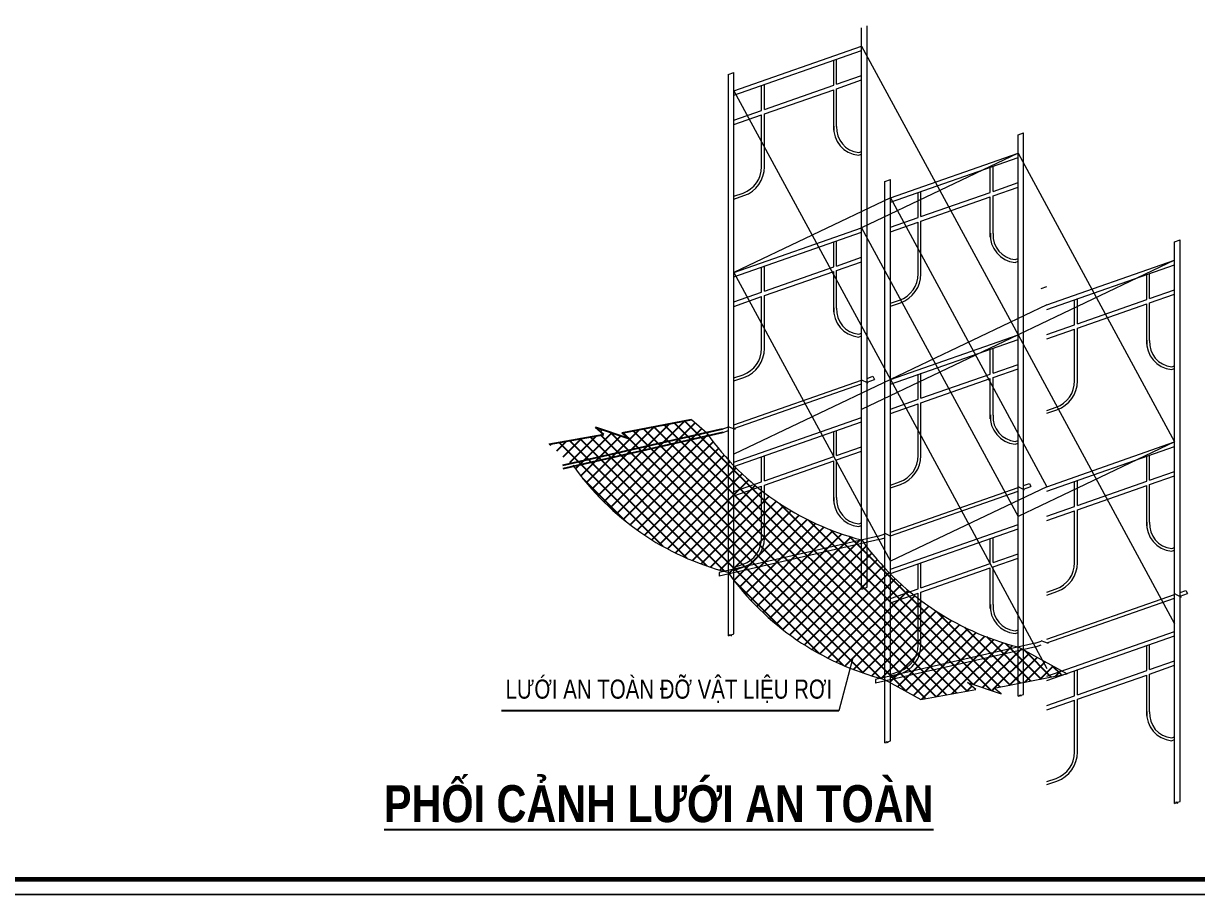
# Model space of a CAD drawing. Header units: millimetres. Extents: x 480521 to 6014615, y -961280 to 187869.
# Drawn here: x 767506 to 776877, y 6664 to 13622 of the extents above; entities that cross this region are included whole.
import ezdxf
from ezdxf.enums import TextEntityAlignment as Align

# ---------------------------------------------------------------- set-up
doc = ezdxf.new("R2010")
doc.units = ezdxf.units.MM
doc.header["$LTSCALE"] = 600
doc.header["$MEASUREMENT"] = 0
doc.layers.get('0').update_dxf_attribs({"lineweight": 0})
doc.layers.get('Defpoints').update_dxf_attribs({"lineweight": 0})
for name, color, linetype, lineweight in [('Khungten_LCDI', 7, 'Continuous', 25), ('LC Net thay', 7, 'Continuous', 25), ('LC Text1', 3, 'Continuous', 20), ('LC Text2', 7, 'Continuous', 25)]:
    doc.layers.add(name, color=color, linetype=linetype, lineweight=lineweight)
doc.layers.add('LAYER3', color=4, linetype='Continuous')
doc.styles.add('Khungten', font='VHAVAN.TTF', dxfattribs={"width": 0.9, "height": 5000})
doc.styles.add('LC 1', font='VHAVANB.TTF')
doc.styles.add('LC3', font='VHARIALB.TTF', dxfattribs={"width": 0.8})
doc.styles.add('style2', font='VHAVANB.TTF')
doc.styles.add('Title', font='VHBLACK.TTF')

# ---------------------------------------------------------------- blocks, each defined once
blk = doc.blocks.new('lcdi fix')
at = {"layer": 'Defpoints', "lineweight": 0}
blk.add_lwpolyline([(-1200, -14850), (-1200, 14850), (40800, 14850), (40800, -14850)], close=True, dxfattribs=at)
at = {"layer": 'Khungten_LCDI', "color": 5, "lineweight": 60}
blk.add_lwpolyline([(0, -14650), (0, 14650), (40600, 14650), (40600, -14650)], close=True, dxfattribs=at)
at = {"color": 7, "style": 'Khungten', "width": 0.8}
for tag, p in [('REVISION', (39499, -10746)), ('NGAYHT', (39546, -11609))]:
    blk.add_attdef(tag, text='', height=200, dxfattribs=at).set_placement(p, align=Align.CENTER)
at = {"layer": 'LC Text1', "color": 3, "style": 'LC 1', "width": 1.834006}
for tag, p, p2 in [('TENBANVE1', (36913, -8886), (40339, -8886)), ('TENBANVE2', (36913, -9562), (40339, -9562))]:
    blk.add_attdef(tag, text='', height=250, dxfattribs=at).set_placement(p, p2, align=Align.FIT)
at = {"layer": 'LC Text1', "style": 'Title', "width": 0.7}
blk.add_attdef('SOBANVE', text='', height=250, dxfattribs=at).set_placement((39562, -13896), align=Align.CENTER)
blk = doc.blocks.new('*X25')
at = {"color": 0}
for p, q in [((593.86, 512.54), (609.17, 527.85)), ((595.49, 510.64), (613.56, 528.71)), ((597.18, 508.79), (617.96, 529.58)), ((597.99, 527.28), (598.54, 527.83)), ((598.93, 507.01), (622.36, 530.44)), ((600.73, 505.27), (625.26, 529.8)), ((602.59, 503.6), (627.14, 528.15)), ((678.77, 456.14), (607.4, 527.5)), ((685.99, 452.45), (610.36, 528.08)), ((691.65, 450.33), (613.31, 528.66)), ((694.65, 450.87), (616.27, 529.24)), ((697.64, 451.4), (619.23, 529.82)), ((700.64, 451.94), (622.18, 530.4)), ((585.33, 521.69), (588.18, 524.54)), ((615.97, 494.19), (586.01, 524.15)), ((587.21, 520.03), (592.49, 525.31)), ((622.95, 490.74), (589, 524.69)), ((589.09, 518.38), (596.8, 526.09)), ((590.76, 516.52), (601.19, 526.94)), ((628.72, 488.51), (592, 525.23)), ((592.28, 514.5), (603.84, 526.06)), ((633.81, 486.95), (595, 525.76)), ((661.02, 463.28), (598, 526.3)), ((667.94, 459.9), (600.74, 527.09)), ((605.54, 525.83), (604.45, 526.92)), ((604.47, 526.69), (604.77, 526.98)), ((604.51, 501.98), (628.92, 526.39)), ((673.69, 457.68), (606.04, 525.33)), ((606.48, 500.42), (630.43, 524.36)), ((583.45, 523.35), (583.87, 523.77)), ((608.51, 498.91), (631.99, 522.39)), ((610.6, 497.47), (633.61, 520.47)), ((612.75, 496.08), (635.28, 518.61)), ((614.97, 494.76), (637.01, 516.8)), ((617.24, 493.5), (638.8, 515.06)), ((605.21, 501.41), (592.89, 513.73)), ((619.58, 492.3), (640.65, 513.37)), ((621.98, 491.17), (642.55, 511.73)), ((624.46, 490.11), (644.5, 510.15)), ((627, 489.12), (646.52, 508.64)), ((629.62, 488.2), (648.6, 507.17)), ((632.33, 487.37), (650.73, 505.77)), ((634.9, 486.41), (652.92, 504.43)), ((703.64, 452.48), (649.65, 506.47)), ((636.41, 484.38), (655.18, 503.15)), ((637.98, 482.41), (657.5, 501.94)), ((639.6, 480.5), (659.89, 500.79)), ((705.21, 454.45), (657.93, 501.73)), ((641.28, 478.64), (662.34, 499.71)), ((643.01, 476.84), (664.87, 498.7)), ((644.81, 475.1), (667.47, 497.77)), ((646.65, 473.41), (670.15, 496.91)), ((710.51, 452.68), (664.25, 498.94)), ((713.07, 453.66), (669.67, 497.06)), ((648.55, 471.78), (672.91, 496.14)), ((650.51, 470.2), (674.55, 494.24)), ((652.53, 468.68), (676.11, 492.26)), ((654.6, 467.22), (677.71, 490.33)), ((656.74, 465.82), (679.38, 488.46)), ((650.73, 470.03), (636.49, 484.27)), ((658.93, 464.47), (681.1, 486.65)), ((661.18, 463.19), (682.88, 484.89)), ((663.5, 461.97), (684.71, 483.18)), ((665.88, 460.82), (686.6, 481.53)), ((668.33, 459.73), (688.54, 479.94)), ((670.85, 458.71), (690.54, 478.41)), ((673.44, 457.77), (692.6, 476.93)), ((676.1, 456.9), (694.71, 475.51)), ((678.85, 456.11), (696.89, 474.15)), ((716.02, 454.24), (694.81, 475.45)), ((681.3, 455.03), (699.13, 472.85)), ((683.58, 453.77), (701.43, 471.62)), ((685.87, 452.52), (703.79, 470.45)), ((718.98, 454.82), (702.94, 470.86)), ((688.15, 451.27), (706.22, 469.34)), ((690.55, 450.13), (708.72, 468.3)), ((694.86, 450.9), (711.29, 467.34)), ((721.93, 455.4), (709.23, 468.11)), ((699.16, 451.68), (713.94, 466.45)), ((705.4, 454.38), (716.67, 465.64)), ((708.06, 453.5), (719.25, 464.69)), ((711.43, 453.34), (721.53, 463.44)), ((724.89, 455.98), (714.63, 466.24)), ((727.84, 456.56), (720.28, 464.12)), ((715.83, 454.2), (723.81, 462.18)), ((720.23, 455.06), (726.09, 460.93)), ((730.8, 457.14), (728.13, 459.81)), ((724.63, 455.93), (728.37, 459.67)), ((729.03, 456.79), (730.66, 458.42)), ((703.47, 452.45), (704.94, 453.91)), ((710.71, 452.61), (711.41, 453.32)), ((713.36, 451.73), (713.38, 451.75))]:
    blk.add_line(p, q, dxfattribs=at)
blk = doc.blocks.new('TIEUDE1')
at = {"layer": 'LC Text2', "color": 7, "style": 'LC 1'}
blk.add_attdef('TIªU§Ò', text='', height=5, dxfattribs=at).set_placement((0, 0), align=Align.BOTTOM_CENTER)
blk.add_attdef('TL', text='', height=3, dxfattribs=at).set_placement((0, -2), align=Align.TOP_CENTER)

msp = doc.modelspace()

# ---------------------------------------------------------------- linework, layer by layer
at = {"color": 3}
for p, q in [((774245.592, 9118.024), (774245.592, 13602.744)), ((774201.234, 9102.509), (774201.234, 13587.23)), ((773180.999, 13083.535), (774201.234, 13440.376)), ((773180.999, 13048.29), (774201.234, 13405.132)), ((774201.234, 13440.376), (775451.336, 11133.653)), ((773979.444, 13127.837), (773979.444, 13327.557)), ((774001.623, 13135.594), (774001.623, 13335.315)), ((773135.234, 13214.381), (773180.999, 13230.388)), ((773136.641, 8730.153), (773136.641, 13214.874)), ((773180.999, 8745.668), (773180.999, 13230.388)), ((773402.789, 12926.144), (773402.789, 13125.865)), ((773424.968, 12933.902), (773424.968, 13133.622)), ((773424.968, 12933.902), (773979.444, 13127.837)), ((774001.623, 13135.594), (774201.234, 13205.411)), ((774001.623, 13100.35), (774201.234, 13170.166)), ((773180.999, 13083.535), (774431.102, 10776.812)), ((773424.968, 12898.657), (773979.444, 13092.592)), ((773979.444, 12769.615), (773979.444, 13092.592)), ((774001.623, 12799.485), (774001.623, 13100.35)), ((773180.999, 12848.57), (773402.789, 12926.144)), ((773180.999, 12813.325), (773402.789, 12890.899)), ((773402.789, 12476.415), (773402.789, 12890.899)), ((773424.968, 12476.415), (773424.968, 12898.657)), ((775451.336, 12731.928), (775495.694, 12747.442)), ((775495.694, 8262.722), (775495.694, 12747.442)), ((775451.336, 8247.207), (775451.336, 12731.928)), ((774176.607, 12568.299), (774201.234, 12576.912)), ((774178.631, 12590.385), (774201.234, 12598.291)), ((775451.336, 12585.074), (774201.234, 11988.955)), ((774431.102, 12228.233), (775451.336, 12585.074)), ((775451.336, 12585.074), (776701.439, 10278.351)), ((774431.102, 12192.988), (775451.336, 12549.83)), ((775229.546, 12272.535), (775229.546, 12472.255)), ((775251.725, 12280.293), (775251.725, 12480.013)), ((774386.744, 12359.572), (774431.102, 12375.086)), ((774431.102, 7890.366), (774431.102, 12375.086)), ((774386.744, 7874.851), (774386.744, 12359.572)), ((774675.071, 12078.6), (774675.071, 12278.32)), ((775251.725, 12280.293), (775451.336, 12350.109)), ((775251.725, 12245.048), (775451.336, 12314.865)), ((773180.999, 12241.45), (773254.224, 12267.061)), ((773180.999, 12217.953), (773261.546, 12246.125)), ((774431.102, 12228.233), (773180.999, 11632.114)), ((774431.102, 12228.233), (775681.204, 9921.51)), ((774652.892, 12070.842), (774652.892, 12270.563)), ((774675.071, 12078.6), (775229.546, 12272.535)), ((774675.071, 12043.355), (775229.546, 12237.29)), ((775229.546, 11914.313), (775229.546, 12237.29)), ((775251.725, 11944.183), (775251.725, 12245.048)), ((774431.102, 11993.268), (774652.892, 12070.842)), ((774431.102, 11958.023), (774652.892, 12035.597)), ((774652.892, 11621.113), (774652.892, 12035.597)), ((774675.071, 11621.113), (774675.071, 12043.355)), ((773180.999, 11632.114), (774201.234, 11988.955)), ((773180.999, 11596.869), (774201.234, 11953.71)), ((774201.234, 11988.955), (775451.336, 9682.231)), ((773979.444, 11676.416), (773979.444, 11876.136)), ((774001.623, 11684.173), (774001.623, 11883.893)), ((776701.439, 11876.626), (776745.797, 11892.14)), ((776701.439, 7391.905), (776701.439, 11876.626)), ((776745.797, 7407.42), (776745.797, 11892.14)), ((774001.623, 11684.173), (774201.234, 11753.99)), ((774001.623, 11648.928), (774201.234, 11718.745)), ((775426.71, 11712.997), (775451.336, 11721.61)), ((775428.734, 11735.083), (775451.336, 11742.989)), ((776701.439, 11729.772), (775451.336, 11133.653)), ((775681.204, 11372.931), (776701.439, 11729.772)), ((773180.999, 11632.114), (774431.102, 9325.39)), ((773402.789, 11474.723), (773402.789, 11674.443)), ((773424.968, 11482.48), (773424.968, 11682.2)), ((773424.968, 11482.48), (773979.444, 11676.416)), ((773424.968, 11447.235), (773979.444, 11641.171)), ((773979.444, 11318.193), (773979.444, 11641.171)), ((774001.623, 11348.063), (774001.623, 11648.928)), ((775681.204, 11337.686), (776701.439, 11694.528)), ((776501.828, 11424.991), (776501.828, 11624.711)), ((776479.649, 11417.233), (776479.649, 11616.953)), ((773180.999, 11397.149), (773402.789, 11474.723)), ((773180.999, 11361.904), (773402.789, 11439.478)), ((773402.789, 11024.993), (773402.789, 11439.478)), ((773424.968, 11024.993), (773424.968, 11447.235)), ((775635.439, 11503.777), (775681.204, 11519.784)), ((776501.828, 11424.991), (776701.439, 11494.807)), ((776501.828, 11389.746), (776701.439, 11459.563)), ((774431.102, 11386.148), (774504.326, 11411.759)), ((774431.102, 11362.651), (774511.649, 11390.824)), ((775681.204, 11372.931), (774431.102, 10776.812)), ((775902.994, 11215.54), (775902.994, 11415.261)), ((775925.173, 11223.298), (775925.173, 11423.018)), ((775925.173, 11223.298), (776479.649, 11417.233)), ((775925.173, 11188.053), (776479.649, 11381.988)), ((776479.649, 11059.011), (776479.649, 11381.988)), ((776501.828, 11088.881), (776501.828, 11389.746)), ((775681.204, 11137.966), (775902.994, 11215.54)), ((775681.204, 11102.721), (775902.994, 11180.295)), ((775902.994, 10765.811), (775902.994, 11180.295)), ((775925.173, 10765.811), (775925.173, 11188.053)), ((774176.607, 11116.877), (774201.234, 11125.491)), ((774178.631, 11138.964), (774201.234, 11146.869)), ((775451.336, 11133.653), (774201.234, 10537.533)), ((774431.102, 10776.812), (775451.336, 11133.653)), ((774431.102, 10741.567), (775451.336, 11098.408)), ((775451.336, 11133.653), (776701.439, 8826.929)), ((775229.546, 10821.114), (775229.546, 11020.834)), ((775251.725, 10828.871), (775251.725, 11028.591)), ((775251.725, 10828.871), (775451.336, 10898.688)), ((776678.836, 10879.781), (776701.439, 10887.687)), ((773180.999, 10790.028), (773254.224, 10815.639)), ((773180.999, 10766.532), (773261.546, 10794.704)), ((774431.102, 10776.812), (773180.999, 10180.692)), ((774196.288, 10778.476), (774252.189, 10751.874)), ((774245.592, 10786.65), (774292.194, 10802.95)), ((774245.592, 10757.28), (774304.069, 10777.733)), ((774292.194, 10802.95), (774304.069, 10777.733)), ((774431.102, 10776.812), (775681.204, 8470.088)), ((774652.892, 10619.421), (774652.892, 10819.141)), ((774675.071, 10627.178), (774675.071, 10826.899)), ((774675.071, 10627.178), (775229.546, 10821.114)), ((774675.071, 10591.933), (775229.546, 10785.869)), ((775229.546, 10462.891), (775229.546, 10785.869)), ((775251.725, 10793.626), (775451.336, 10863.443)), ((775251.725, 10492.761), (775251.725, 10793.626)), ((776676.812, 10857.695), (776701.439, 10866.308)), ((773180.999, 10414.294), (774201.234, 10771.136)), ((773180.999, 10384.924), (774201.234, 10741.765)), ((774431.102, 10541.847), (774652.892, 10619.421)), ((774675.071, 10169.691), (774675.071, 10591.933)), ((774431.102, 10506.602), (774652.892, 10584.176)), ((774652.892, 10169.691), (774652.892, 10584.176)), ((775681.204, 10530.846), (775754.429, 10556.457)), ((775681.204, 10507.349), (775761.751, 10535.522)), ((772841.433, 10459.086), (772964.349, 10350.704)), ((773131.512, 10403.395), (773190.075, 10382.114)), ((773180.999, 10118.488), (774201.234, 10475.33)), ((773180.999, 10083.244), (774201.234, 10440.085)), ((773086.994, 10381.415), (773136.641, 10398.78)), ((773092.632, 10353.817), (773136.641, 10369.409)), ((773979.444, 10162.79), (773979.444, 10362.511)), ((774001.623, 10170.548), (774001.623, 10370.268)), ((774001.623, 10170.548), (774201.234, 10240.364)), ((775426.71, 10261.575), (775451.336, 10270.189)), ((775428.734, 10283.662), (775451.336, 10291.567)), ((776701.439, 10278.351), (775451.336, 9682.231)), ((775681.204, 9921.51), (776701.439, 10278.351)), ((775681.204, 9886.265), (776701.439, 10243.106)), ((773402.789, 9961.097), (773402.789, 10160.818)), ((773424.968, 9968.855), (773424.968, 10168.575)), ((773424.968, 9968.855), (773979.444, 10162.79)), ((773424.968, 9933.61), (773979.444, 10127.546)), ((773979.444, 9804.568), (773979.444, 10127.546)), ((774001.623, 10135.303), (774201.234, 10205.12)), ((774001.623, 9834.438), (774001.623, 10135.303)), ((776479.649, 9965.812), (776479.649, 10165.532)), ((776501.828, 9973.569), (776501.828, 10173.289)), ((776501.828, 9973.569), (776701.439, 10043.386)), ((773180.999, 9883.523), (773402.789, 9961.097)), ((773424.968, 9511.368), (773424.968, 9933.61)), ((774431.102, 9934.726), (774504.326, 9960.337)), ((774431.102, 9911.23), (774511.649, 9939.402)), ((775495.694, 9931.349), (775542.296, 9947.648)), ((775542.296, 9947.648), (775554.171, 9922.431)), ((775902.994, 9764.119), (775902.994, 9963.839)), ((775925.173, 9771.876), (775925.173, 9971.597)), ((775925.173, 9771.876), (776479.649, 9965.812)), ((776501.828, 9938.324), (776701.439, 10008.141)), ((776501.828, 9637.459), (776501.828, 9938.324)), ((773180.999, 9848.278), (773402.789, 9925.853)), ((773402.789, 9511.368), (773402.789, 9925.853)), ((775681.204, 9921.51), (774431.102, 9325.39)), ((774431.102, 9558.992), (775451.336, 9915.834)), ((774431.102, 9529.622), (775451.336, 9886.463)), ((775445.64, 9925.116), (775500.15, 9896.446)), ((775495.694, 9901.978), (775554.171, 9922.431)), ((775925.173, 9736.631), (776479.649, 9930.567)), ((776479.649, 9607.589), (776479.649, 9930.567)), ((775681.204, 9686.545), (775902.994, 9764.119)), ((775681.204, 9651.3), (775902.994, 9728.874)), ((775902.994, 9314.389), (775902.994, 9728.874)), ((775925.173, 9314.389), (775925.173, 9736.631)), ((774176.607, 9603.252), (774201.234, 9611.866)), ((774178.631, 9625.339), (774201.234, 9633.244)), ((774431.102, 9263.186), (775451.336, 9620.028)), ((774431.102, 9227.942), (775451.336, 9584.783)), ((774337.096, 9526.113), (773062.774, 9235.475)), ((774342.734, 9498.515), (773063.434, 9207.759)), ((774337.096, 9526.113), (774386.744, 9543.478)), ((774342.734, 9498.515), (774386.744, 9514.107)), ((774381.248, 9552.401), (774435.759, 9526.597)), ((775229.546, 9307.488), (775229.546, 9507.209)), ((775251.725, 9315.246), (775251.725, 9514.966)), ((775251.725, 9315.246), (775451.336, 9385.063)), ((776676.812, 9406.273), (776701.439, 9414.887)), ((776678.836, 9428.36), (776701.439, 9436.265)), ((773180.999, 9276.403), (773254.224, 9302.014)), ((773180.999, 9252.906), (773261.546, 9281.079)), ((774652.892, 9105.795), (774652.892, 9305.516)), ((774675.071, 9113.553), (774675.071, 9313.273)), ((774675.071, 9113.553), (775229.546, 9307.488)), ((775251.725, 9280.001), (775451.336, 9349.818)), ((775251.725, 8979.136), (775251.725, 9280.001)), ((773062.774, 9235.475), (773063.434, 9207.759)), ((774675.071, 9078.308), (775229.546, 9272.244)), ((775229.546, 8949.266), (775229.546, 9272.244)), ((774201.234, 9102.509), (774213.377, 9106.757)), ((774213.377, 9106.757), (774214.051, 9114.169)), ((774214.051, 9114.169), (774225.55, 9102.282)), ((774225.55, 9102.282), (774226.56, 9111.368)), ((774226.56, 9111.368), (774245.592, 9118.024)), ((774431.102, 9028.221), (774652.892, 9105.795)), ((775681.204, 9079.424), (775754.429, 9105.035)), ((776745.797, 9076.047), (776792.399, 9092.346)), ((776792.399, 9092.346), (776804.273, 9067.129)), ((774431.102, 8992.976), (774652.892, 9070.551)), ((774652.892, 8656.066), (774652.892, 9070.551)), ((774675.071, 8656.066), (774675.071, 9078.308)), ((775681.204, 9055.928), (775761.751, 9084.1)), ((775681.204, 8703.69), (776701.439, 9060.532)), ((775681.204, 8674.32), (776701.439, 9031.161)), ((776695.095, 9070.146), (776755.225, 9038.52)), ((776745.797, 9046.676), (776804.273, 9067.129)), ((773136.641, 8730.153), (773148.784, 8734.4)), ((773148.784, 8734.4), (773149.459, 8741.813)), ((773149.459, 8741.813), (773160.957, 8729.926)), ((773160.957, 8729.926), (773161.967, 8739.011)), ((773161.967, 8739.011), (773180.999, 8745.668)), ((775426.71, 8747.95), (775451.336, 8756.564)), ((775428.734, 8770.037), (775451.336, 8777.942)), ((775681.204, 8407.884), (776701.439, 8764.726)), ((775681.204, 8372.64), (776701.439, 8729.481)), ((775587.198, 8670.811), (774312.877, 8380.173)), ((775592.837, 8643.213), (774313.537, 8352.457)), ((775452.047, 8640.913), (775842.953, 8426.018)), ((775587.198, 8670.811), (775636.846, 8688.176)), ((775592.837, 8643.213), (775636.846, 8658.805)), ((775631.739, 8693.795), (775691.869, 8671.657)), ((776479.649, 8452.186), (776479.649, 8651.907)), ((776501.828, 8459.944), (776501.828, 8659.664)), ((774131.62, 8555.557), (774018.848, 8130.388)), ((776501.828, 8459.944), (776701.439, 8529.761)), ((774431.102, 8421.101), (774504.326, 8446.712)), ((775902.994, 8250.493), (775902.994, 8450.214)), ((775925.173, 8258.251), (775925.173, 8457.971)), ((775925.173, 8258.251), (776479.649, 8452.186)), ((776501.828, 8424.699), (776701.439, 8494.516)), ((774312.877, 8380.173), (774313.537, 8352.457)), ((774383.215, 8382.317), (774675.353, 8221.719)), ((774431.102, 8397.604), (774511.649, 8425.777)), ((775046.632, 8356.638), (775316.653, 8266.692)), ((775114.137, 8300.422), (775046.632, 8356.638)), ((775260.399, 8311.665), (775842.953, 8426.018)), ((775925.173, 8223.006), (776479.649, 8416.942)), ((776479.649, 8093.964), (776479.649, 8416.942)), ((776501.828, 8123.834), (776501.828, 8424.699)), ((774675.353, 8221.719), (775114.137, 8300.422)), ((775316.653, 8266.692), (775260.399, 8311.665)), ((775451.336, 8247.207), (775463.479, 8251.455)), ((775463.479, 8251.455), (775464.154, 8258.867)), ((775464.154, 8258.867), (775475.652, 8246.98)), ((775475.652, 8246.98), (775476.663, 8256.066)), ((775476.663, 8256.066), (775495.694, 8262.722)), ((775681.204, 8172.919), (775902.994, 8250.493)), ((775681.204, 8137.675), (775902.994, 8215.249)), ((775902.994, 7800.764), (775902.994, 8215.249)), ((775925.173, 7800.764), (775925.173, 8223.006)), ((774386.744, 7874.851), (774398.887, 7879.099)), ((774398.887, 7879.099), (774399.561, 7886.511)), ((774399.561, 7886.511), (774411.06, 7874.624)), ((774411.06, 7874.624), (774412.07, 7883.71)), ((774412.07, 7883.71), (774431.102, 7890.366)), ((776676.812, 7892.648), (776701.439, 7901.262)), ((776678.836, 7914.735), (776701.439, 7922.64)), ((775681.204, 7565.799), (775754.429, 7591.41)), ((775681.204, 7542.302), (775761.751, 7570.475)), ((776713.582, 7396.153), (776714.256, 7403.565)), ((776714.256, 7403.565), (776725.755, 7391.678)), ((776726.765, 7400.764), (776745.797, 7407.42)), ((776701.439, 7391.905), (776713.582, 7396.153)), ((776725.755, 7391.678), (776726.765, 7400.764))]:
    msp.add_line(p, q, dxfattribs=at)
for centre, radius, start, end in [((774196.463, 12784.952), 217.561, 175.7342684, 264.7635625), ((774196.463, 12784.952), 195.382, 175.7342684, 264.7635625), ((773180.999, 12476.415), 221.79, 289.2779957, 0), ((773180.999, 12476.415), 243.969, 289.2779957, 0), ((775446.566, 11929.65), 217.561, 175.7342684, 264.7635625), ((775446.566, 11929.65), 195.382, 175.7342684, 264.7635625), ((774431.102, 11621.113), 221.79, 289.2779957, 0), ((774431.102, 11621.113), 243.969, 289.2779957, 0), ((774196.463, 11333.53), 217.561, 175.7342684, 264.7635625), ((774196.463, 11333.53), 195.382, 175.7342684, 264.7635625), ((776696.668, 11074.348), 217.561, 175.7342684, 264.7635625), ((776696.668, 11074.348), 195.382, 175.7342684, 264.7635625), ((773180.999, 11024.993), 221.79, 289.2779957, 0), ((773180.999, 11024.993), 243.969, 289.2779957, 0), ((775681.204, 10765.811), 221.79, 289.2779957, 0), ((775681.204, 10765.811), 243.969, 289.2779957, 0), ((775446.566, 10478.228), 217.561, 175.7342684, 264.7635625), ((775446.566, 10478.228), 195.382, 175.7342684, 264.7635625), ((774741.184, 11600.698), 2172.47, 215.1261689, 255.6280885), ((774431.102, 10169.691), 221.79, 289.2779957, 0), ((774431.102, 10169.691), 243.969, 289.2779957, 0), ((773672.352, 11342.102), 2172.47, 215.1261689, 255.6280885), ((774196.463, 9819.905), 217.561, 175.7342684, 264.7635625), ((774196.463, 9819.905), 195.382, 175.7342684, 264.7635625), ((776696.668, 9622.926), 217.561, 175.7342684, 264.7635625), ((776696.668, 9622.926), 195.382, 175.7342684, 264.7635625), ((773180.999, 9511.368), 221.79, 289.2779957, 0), ((773180.999, 9511.368), 243.969, 289.2779957, 0), ((775994.979, 10775.678), 2202.725, 215.5106837, 255.7305788), ((775681.204, 9314.389), 221.79, 289.2779957, 0), ((775681.204, 9314.389), 243.969, 289.2779957, 0), ((774926.146, 10517.083), 2202.725, 215.5106837, 255.7305788), ((775446.566, 8964.603), 217.561, 175.7342684, 264.7635625), ((775446.566, 8964.603), 195.382, 175.7342684, 264.7635625), ((774431.102, 8656.066), 221.79, 289.2779957, 0), ((774431.102, 8656.066), 243.969, 289.2779957, 0), ((776696.668, 8109.301), 217.561, 175.7342684, 264.7635625), ((776696.668, 8109.301), 195.382, 175.7342684, 264.7635625), ((775681.204, 7800.764), 221.79, 289.2779957, 0), ((775681.204, 7800.764), 243.969, 289.2779957, 0)]:
    msp.add_arc(centre, radius, start, end, dxfattribs=at)
at = {"layer": 'LAYER3'}
for p, q in [((772289.297, 10350.704), (772841.433, 10459.086)), ((771704.252, 10260.758), (772143.036, 10339.461)), ((773086.994, 10381.415), (771812.672, 10090.777)), ((773092.632, 10353.817), (771813.332, 10063.061)), ((772143.036, 10339.461), (772075.531, 10395.677)), ((772075.531, 10395.677), (772345.552, 10305.731)), ((772345.552, 10305.731), (772289.297, 10350.704)), ((774018.848, 8130.388), (771325.497, 8130.388))]:
    msp.add_line(p, q, dxfattribs=at)

# ---------------------------------------------------------------- block references
at = {"layer": 'LAYER3', "xscale": 27.72376611971868, "yscale": 27.72376611971868, "zscale": 27.72376611971868}
msp.add_blockref('*X25', (755537.802, -4256.367), dxfattribs=at)
at = {"layer": 'LC Net thay', "xscale": 0.6000000155618168, "yscale": 0.6000000155618168, "zscale": 0.6000000155618168}
for p in [(756924.637, 15573.588), (756924.637, -2246.412)]:
    msp.add_blockref('lcdi fix', p, dxfattribs=at)
at = {"layer": 'LC Text2'}
ref = msp.add_blockref('TIEUDE1', (772580.46, 7153.092), dxfattribs=dict(at, xscale=60.00000000003865, yscale=60.00000000003865, zscale=60.00000000003865))
ref.add_attrib('TIªU§Ò', '%%Uphèi c¶nh l\xadíi an toµn', dxfattribs={"color": 7, "height": 295.46488, "style": 'LC3', "width": 0.8}).set_placement((772580.46, 7153.092), align=Align.BOTTOM_CENTER)

# ---------------------------------------------------------------- texts
at = {"style": 'style2', "width": 0.8}
msp.add_text('l\xadíi an toµn ®ì vËt liÖu r¬i', height=152.54206, dxfattribs=at).set_placement((771357.161, 8228.22))

doc.saveas('drawing.dxf')
